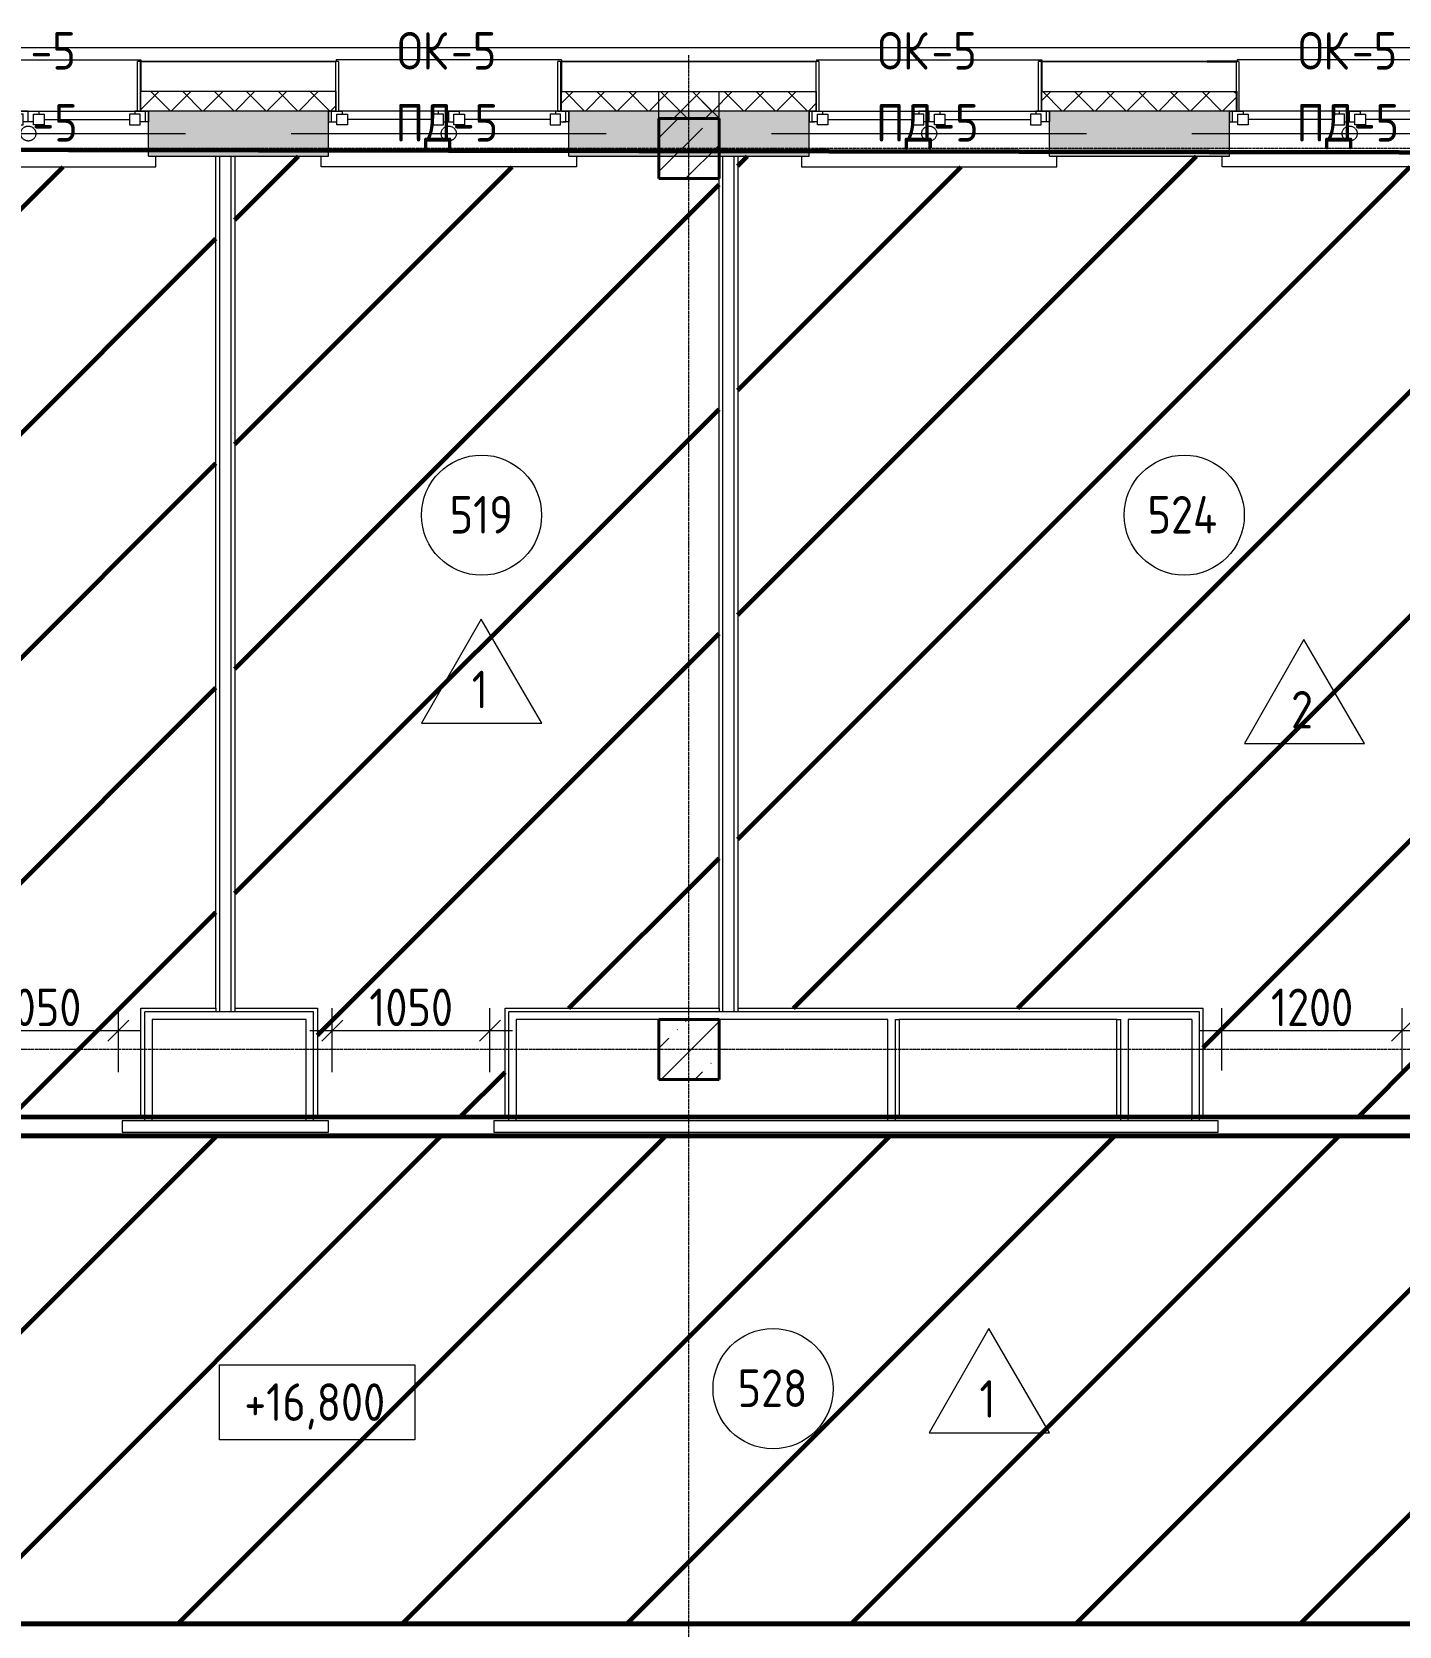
# Model space of a CAD drawing. Header units: millimetres. Extents: x -56773 to 323062, y -262288 to 76460.
# Drawn here: x 17433 to 26539, y -250749 to -240132 of the extents above; entities that cross this region are included whole.
import ezdxf

# ---------------------------------------------------------------- set-up
doc = ezdxf.new("R2010")
doc.units = ezdxf.units.MM
doc.linetypes.add('ADSK_Линия сетки', pattern=[25, 20, -2.5, 0, -2.5])
doc.linetypes.add('ADSK_Невидимые', pattern=[5, 3, -2])
for name, color, linetype, lineweight in [('1.1)Стяжка керамзит  2 этаж', 5, 'Continuous', 60), ('3.1 Штукатурка внешн стен', 5, 'Continuous', 60), ('_ Окна', 7, 'Continuous', 18), ('Аннотация', 7, 'Continuous', 20), ('Марки окон', 7, 'Continuous', 20), ('Марки помещений', 7, 'Continuous', 20), ('Несущие колонны', 7, 'Continuous', 18), ('Обобщенные модели', 7, 'ADSK_Невидимые', 18), ('Окна', 7, 'Continuous', 9), ('Оси', 7, 'Continuous', 9), ('Отметки', 7, 'Continuous', 9), ('Панели витража', 7, 'Continuous', 9), ('Размеры', 7, 'Continuous', 9), ('Стены внутренние', 7, 'Continuous', 18), ('Стены наружные', 7, 'Continuous', 18), ('Стены несущие', 7, 'Continuous', 30), ('Стены отделка', 7, 'Continuous', 30), ('Стены штриховка', 7, 'Continuous', 9)]:
    doc.layers.add(name, color=color, linetype=linetype, lineweight=lineweight)
doc.styles.add('GOST Common_2', font='', dxfattribs={"width": 0.9, "height": 250})
doc.styles.get('GOST Common_2').set_extended_font_data('GOST Common')
doc.dimstyles.new('ADSK_Основной_2_5_мм', dxfattribs={"dimscale": 304.8, "dimtxt": 251.428749, "dimasz": 0.463911, "dimexe": 0.492126, "dimexo": 0.984252, "dimgap": 0.098425, "dimtad": 1, "dimrnd": 0.01, "dimdsep": 46, "dimtxsty": 'GOST Common_2', "dimblk1": 'OBLIQUE', "dimblk2": 'OBLIQUE', "dimsah": 1, "dimcen": 0.09, "dimdle": 0.492126, "dimazin": 2, "dimtfac": 1, "dimtdec": 4, "dimtix": 1, "dimtmove": 0, "dimatfit": 3, "dimfxl": 1, "dimtvp": 1, "dimtolj": 1, "dimtzin": 0, "dimlwd": 20, "dimlwe": 20, "dimarcsym": 2})
pattern_1 = [(45, (9.36, -250313.7), (-224.5064, 224.5064), []), (45, (233.87, -250313.7), (-224.5064, 224.5064), [396.875, -79.375, 3.353, -76.022])]
pattern_2 = [(45, (9.36, -250313.7), (-106.066, 106.066), []), (135, (9.36, -250313.7), (-106.066, -106.066), [])]

# ---------------------------------------------------------------- blocks, each defined once
blk = doc.blocks.new('ADSK_КолоннаЖБ_Прямоугольная - 400x400 мм-1807143-Маркировочный 5-й')
at = {"layer": 'Несущие колонны', "lineweight": 40}
for p, q in [((-200, 200), (200, 200)), ((-200, -200), (-200, 200)), ((200, 200), (200, -200)), ((200, -200), (-200, -200))]:
    blk.add_line(p, q, dxfattribs=at)
blk = doc.blocks.new('ОКНО L03 _2СТ_RS - ОК-5_1600х2000h-3556607-Маркировочный 5-й')
at = {"layer": '_ Окна'}
for p, q in [((-838.1, -149), (-838.1, -79)), ((-838.1, -79), (-803.1, -79)), ((-818.1, -79), (-818.1, -149)), ((-783.1, -79), (-818.1, -79)), ((-713.1, -59), (-783.1, -59)), ((-783.1, -59), (-783.1, -129)), ((-713.1, -129), (-713.1, -59)), ((-713.1, -94), (-143.1, -94)), ((-143.1, -129), (-143.1, -59)), ((-143.1, -59), (-73.1, -59)), ((-73.1, -59), (-73.1, -129)), ((-38.1, -79), (-73.1, -79)), ((-38.1, -79), (-38.1, -149)), ((-38.1, -79), (-38.1, -149)), ((-3.1, -79), (-38.1, -79)), ((66.9, -59), (-3.1, -59)), ((-3.1, -59), (-3.1, -129)), ((66.9, -129), (66.9, -59)), ((66.9, -94), (636.9, -94)), ((636.9, -129), (636.9, -59)), ((636.9, -59), (706.9, -59)), ((706.9, -59), (706.9, -129)), ((741.9, -79), (706.9, -79)), ((761.9, -79), (726.9, -79)), ((741.9, -79), (741.9, -149)), ((761.9, -149), (761.9, -79)), ((-838.1, -149), (-833.1, -149)), ((-818.1, -149), (-748.1, -149)), ((-783.1, -129), (-713.1, -129)), ((-748.1, -149), (-748.1, -129)), ((-73.1, -129), (-143.1, -129)), ((-108.1, -149), (-108.1, -129)), ((-38.1, -149), (-108.1, -149)), ((-38.1, -149), (31.9, -149)), ((-3.1, -129), (66.9, -129)), ((31.9, -149), (31.9, -129)), ((706.9, -129), (636.9, -129)), ((671.9, -149), (671.9, -129)), ((741.9, -149), (671.9, -149)), ((761.9, -149), (756.9, -149))]:
    blk.add_line(p, q, dxfattribs=at)
blk = doc.blocks.new('Подоконник_ - ПД-5-3556614-Маркировочный 5-й')
at = {"layer": 'Окна'}
for p, q in [((-850, 300), (850, 300)), ((-850, 229), (-850, 300)), ((850, 300), (850, 229))]:
    blk.add_line(p, q, dxfattribs=at)
blk = doc.blocks.new('ОКНО L03 _2СТ_RS - ОК-5_1600х2000h-3556615-Маркировочный 5-й')
at = {"layer": '_ Окна'}
for p, q in [((-838.1, 149), (-838.1, 79)), ((-838.1, 149), (-833.1, 149)), ((-818.1, 149), (-748.1, 149)), ((-818.1, 79), (-818.1, 149)), ((-783.1, 59), (-783.1, 129)), ((-783.1, 129), (-713.1, 129)), ((-748.1, 149), (-748.1, 129)), ((-713.1, 129), (-713.1, 59)), ((-143.1, 129), (-143.1, 59)), ((-73.1, 129), (-143.1, 129)), ((-108.1, 149), (-108.1, 129)), ((-38.1, 149), (-108.1, 149)), ((-73.1, 59), (-73.1, 129)), ((-38.1, 79), (-38.1, 149)), ((-38.1, 149), (31.9, 149)), ((-38.1, 79), (-38.1, 149)), ((-3.1, 59), (-3.1, 129)), ((-3.1, 129), (66.9, 129)), ((31.9, 149), (31.9, 129)), ((66.9, 129), (66.9, 59)), ((636.9, 129), (636.9, 59)), ((706.9, 129), (636.9, 129)), ((671.9, 149), (671.9, 129)), ((741.9, 149), (671.9, 149)), ((706.9, 59), (706.9, 129)), ((741.9, 79), (741.9, 149)), ((761.9, 149), (756.9, 149)), ((761.9, 149), (761.9, 79)), ((-838.1, 79), (-803.1, 79)), ((-783.1, 79), (-818.1, 79)), ((-713.1, 59), (-783.1, 59)), ((-713.1, 94), (-143.1, 94)), ((-143.1, 59), (-73.1, 59)), ((-38.1, 79), (-73.1, 79)), ((-3.1, 79), (-38.1, 79)), ((66.9, 59), (-3.1, 59)), ((66.9, 94), (636.9, 94)), ((636.9, 59), (706.9, 59)), ((741.9, 79), (706.9, 79)), ((761.9, 79), (726.9, 79))]:
    blk.add_line(p, q, dxfattribs=at)
blk = doc.blocks.new('Подоконник_ - ПД-5-3556619-Маркировочный 5-й')
at = {"layer": 'Окна'}
for p, q in [((-850, -229), (-850, -300)), ((-850, -300), (850, -300)), ((850, -300), (850, -229))]:
    blk.add_line(p, q, dxfattribs=at)
blk = doc.blocks.new('Отлив_ - ОЦC-3495648-Маркировочный 5-й')
at = {"layer": 'Окна'}
for p, q in [((-750, 0), (-745, 0)), ((-725, 0), (735, 0)), ((-750, -328.5), (-750, -131)), ((-750, -341), (-750, -333.5)), ((-750, -341), (750, -341)), ((-750, -341), (750, -341)), ((750, -341), (750, -333.5))]:
    blk.add_line(p, q, dxfattribs=at)
blk = doc.blocks.new('Отлив_ - ОЦC-3495650-Маркировочный 5-й')
at = {"layer": 'Окна'}
for p, q in [((-750, 341), (-750, 333.5)), ((-750, 341), (750, 341)), ((-750, 341), (750, 341)), ((750, 341), (750, 333.5)), ((750, 328.5), (750, 131)), ((-735, 0), (725, 0)), ((745, 0), (750, 0))]:
    blk.add_line(p, q, dxfattribs=at)
blk = doc.blocks.new('Обобщенные модели 10 - Обобщенные модели 10-1218172-Маркировочный 5-й')
at = {"layer": 'Обобщенные модели'}
for p, q in [((18145, 9984), (18125, 9984)), ((18125, 9984), (18125, 9654)), ((18145, 9984), (18145, 9654)), ((19465, 9984), (19445, 9984)), ((19445, 9984), (19445, 9654)), ((19465, 9984), (19465, 9654)), ((20945, 9984), (20925, 9984)), ((20925, 9984), (20925, 9654)), ((20945, 9984), (20945, 9654)), ((22665, 9984), (22645, 9984)), ((22645, 9984), (22645, 9654)), ((22665, 9984), (22665, 9654)), ((24145, 9984), (24125, 9984)), ((24125, 9984), (24125, 9654)), ((24145, 9984), (24145, 9654)), ((25465, 9984), (25445, 9984)), ((25445, 9984), (25445, 9654)), ((25465, 9654), (25465, 9984)), ((18125, 9654), (18145, 9654)), ((19445, 9654), (19465, 9654)), ((20925, 9654), (20945, 9654)), ((22645, 9654), (22665, 9654)), ((24125, 9654), (24145, 9654)), ((25445, 9654), (25465, 9654))]:
    blk.add_line(p, q, dxfattribs=at)
blk = doc.blocks.new('Системная панель - 1_Алюминиевая панель гладкая RAL 1013-3044055-Маркировочный 5-й')
at = {"layer": 'Панели витража', "lineweight": 18}
for p, q in [((-100, 2.5), (100, 2.5)), ((-100, -2.5), (-100, 2.5)), ((100, -2.5), (100, 2.5)), ((100, -2.5), (-100, -2.5))]:
    blk.add_line(p, q, dxfattribs=at)
blk = doc.blocks.new('Системная панель - 1_Алюминиевая панель RAL 1013-3044056-Маркировочный 5-й')
at = {"layer": 'Панели витража', "lineweight": 18}
for p, q in [((-450, 2.5), (450, 2.5)), ((-450, -2.5), (-450, 2.5)), ((450, -2.5), (450, 2.5)), ((450, -2.5), (-450, -2.5))]:
    blk.add_line(p, q, dxfattribs=at)
blk = doc.blocks.new('Системная панель - 1_Алюминиевая панель RAL 1013-3044057-Маркировочный 5-й')
at = {"layer": 'Панели витража', "lineweight": 18}
for p, q in [((-650, 2.5), (650, 2.5)), ((-650, -2.5), (-650, 2.5)), ((650, -2.5), (650, 2.5)), ((650, -2.5), (-650, -2.5))]:
    blk.add_line(p, q, dxfattribs=at)
blk = doc.blocks.new('Системная панель - 1_Алюминиевая панель гладкая RAL 1013-V11-Маркировочный 5-й')
at = {"layer": 'Панели витража', "lineweight": 18}
for p, q in [((100, 2.5), (-100, 2.5)), ((-100, 2.5), (-100, -2.5)), ((100, -2.5), (100, 2.5)), ((-100, -2.5), (100, -2.5))]:
    blk.add_line(p, q, dxfattribs=at)
blk = doc.blocks.new('Обобщенные модели 13 - Обобщенные модели 1-3016844-Маркировочный 5-й')
at = {"layer": 'Обобщенные модели'}
blk.add_line((13073, 10077), (41527, 10077), dxfattribs=at)
blk = doc.blocks.new('BS_Перемычка металлическая - BS_Перемычка металлическая-3881251-Маркировочный 5-й')
at = {"layer": 'Обобщенные модели', "linetype": 'ADSK_Невидимые', "lineweight": 18}
blk.add_line((-1050, 0), (1050, 0), dxfattribs=at)
blk.add_circle((0, 0), 50, dxfattribs=at)
blk = doc.blocks.new('ADSK_Марка_Помещение_ОдноЗначение - Номер-159740-Маркировочный 5-й')
at = {"layer": 'Марки помещений'}
blk.add_circle((0, 0), 4, dxfattribs=at)
blk = doc.blocks.new('_Oblique')
at = {"color": 0, "linetype": 'ByBlock', "lineweight": -2}
blk.add_line((-0.5, -0.5), (0.5, 0.5), dxfattribs=at)
blk = doc.blocks.new('*D6864')
at = {"layer": 'Defpoints', "color": 0, "transparency": 16777216}
for p in [(18009, -246783), (16959, -247359), (18009, -247359)]:
    blk.add_point(p, dxfattribs=at)
at = {"layer": 'Размеры', "color": 0, "lineweight": 20, "transparency": 16777216}
for p, q in [((16959, -247059), (16959, -246633)), ((18009, -247059), (18009, -246633)), ((16809, -246783), (18159, -246783))]:
    blk.add_line(p, q, dxfattribs=at)
at = {"layer": 'Размеры', "color": 0, "lineweight": 20, "transparency": 16777216, "xscale": 141.4, "yscale": 141.4, "zscale": 141.4, "rotation": 180}
blk.add_blockref('_Oblique', (16959, -246783), dxfattribs=at)
at = {"layer": 'Размеры', "color": 0, "lineweight": 20, "transparency": 16777216, "xscale": 141.4, "yscale": 141.4, "zscale": 141.4}
blk.add_blockref('_Oblique', (18009, -246783), dxfattribs=at)
at = {"layer": 'Размеры', "color": 0, "lineweight": 9, "transparency": 16777216, "insert": (17484, -246628), "char_height": 250, "width": 700.59, "attachment_point": 5, "style": 'GOST Common_2'}
blk.add_mtext('\\A1;1050', dxfattribs=at)
blk = doc.blocks.new('*D6865')
at = {"layer": 'Defpoints', "color": 0, "transparency": 16777216}
for p in [(20484, -246783), (19434, -247359), (20484, -247359)]:
    blk.add_point(p, dxfattribs=at)
at = {"layer": 'Размеры', "color": 0, "lineweight": 20, "transparency": 16777216}
for p, q in [((19434, -247059), (19434, -246633)), ((20484, -247059), (20484, -246633)), ((19284, -246783), (20634, -246783))]:
    blk.add_line(p, q, dxfattribs=at)
at = {"layer": 'Размеры', "color": 0, "lineweight": 20, "transparency": 16777216, "xscale": 141.4, "yscale": 141.4, "zscale": 141.4, "rotation": 180}
blk.add_blockref('_Oblique', (19434, -246783), dxfattribs=at)
at = {"layer": 'Размеры', "color": 0, "lineweight": 20, "transparency": 16777216, "xscale": 141.4, "yscale": 141.4, "zscale": 141.4}
blk.add_blockref('_Oblique', (20484, -246783), dxfattribs=at)
at = {"layer": 'Размеры', "color": 0, "lineweight": 9, "transparency": 16777216, "insert": (19959, -246628), "char_height": 250, "width": 700.59, "attachment_point": 5, "style": 'GOST Common_2'}
blk.add_mtext('\\A1;1050', dxfattribs=at)
blk = doc.blocks.new('*D6866')
at = {"layer": 'Defpoints', "color": 0, "transparency": 16777216}
for p in [(26559, -246783), (25359, -247349), (26559, -247349)]:
    blk.add_point(p, dxfattribs=at)
at = {"layer": 'Размеры', "color": 0, "lineweight": 20, "transparency": 16777216}
for p, q in [((25359, -247049), (25359, -246633)), ((26559, -247049), (26559, -246633)), ((25209, -246783), (26709, -246783))]:
    blk.add_line(p, q, dxfattribs=at)
at = {"layer": 'Размеры', "color": 0, "lineweight": 20, "transparency": 16777216, "xscale": 141.4, "yscale": 141.4, "zscale": 141.4, "rotation": 180}
blk.add_blockref('_Oblique', (25359, -246783), dxfattribs=at)
at = {"layer": 'Размеры', "color": 0, "lineweight": 20, "transparency": 16777216, "xscale": 141.4, "yscale": 141.4, "zscale": 141.4}
blk.add_blockref('_Oblique', (26559, -246783), dxfattribs=at)
at = {"layer": 'Размеры', "color": 0, "lineweight": 9, "transparency": 16777216, "insert": (25959, -246628), "char_height": 250, "width": 700.59, "attachment_point": 5, "style": 'GOST Common_2'}
blk.add_mtext('\\A1;1200', dxfattribs=at)
blk = doc.blocks.new('ADSK_Марка_Помещение_ТипПола_ГОСТ21-501-2011 - Отделка пола-1456712-Маркировочный 5-й')
at = {"layer": 'Марки помещений'}
for p, q in [((0, 6.93), (-3.96, 0)), ((4.04, 0), (0, 6.93)), ((-3.96, 0), (4.04, 0))]:
    blk.add_line(p, q, dxfattribs=at)
blk = doc.blocks.new('Высотные отметки - Рамка-12095-Маркировочный 5-й')
at = {"layer": 'Аннотация', "lineweight": 20}
for p, q in [((-6.5, 0), (-6.5, 5)), ((-6.5, 5), (6.5, 5)), ((6.5, 5), (6.5, 0)), ((6.5, 0), (-6.5, 0))]:
    blk.add_line(p, q, dxfattribs=at)

msp = doc.modelspace()

# ---------------------------------------------------------------- hatches: boundary and pattern name
at = {"layer": '1.1)Стяжка керамзит  2 этаж', "transparency": 33554687}
h = msp.add_hatch(dxfattribs=at)
h.set_pattern_fill('ANSI31', color=5, scale=333)
h.paths.add_polyline_path([(18659.3615, -240958.7359), (18259.3615, -240958.7359), (18259.3615, -241029.7359), (16559.3615, -241029.7359), (16559.3615, -240958.7359), (16009.3615, -240958.7359), (16009.3615, -241108.7359), (15709.3615, -241108.7359), (15709.3615, -246633.7359), (16809.3615, -246633.7359), (16809.3615, -247358.7359), (18159.3615, -247358.7359), (18159.3615, -246633.7359), (18659.3615, -246633.7359)])
h = msp.add_hatch(dxfattribs=at)
h.set_pattern_fill('ANSI31', color=5, scale=333)
h.paths.add_polyline_path([(22009.3615, -241108.7359), (21609.3615, -241108.7359), (21609.3615, -240958.7359), (21059.3615, -240958.7359), (21059.3615, -241029.7359), (19359.3615, -241029.7359), (19359.3615, -240958.7359), (18784.3615, -240958.7359), (18784.3615, -246633.7359), (19334.3615, -246633.7359), (19334.3615, -247358.7359), (20584.3615, -247358.7359), (20584.3615, -246633.7359), (22009.3615, -246633.7359)])
h = msp.add_hatch(dxfattribs=at)
h.set_pattern_fill('ANSI31', color=5, scale=333)
h.paths.add_polyline_path([(28009.3615, -241108.7359), (27609.3615, -241108.7359), (27609.3615, -240958.7359), (27059.3615, -240958.7359), (27059.3615, -241029.7359), (25359.3615, -241029.7359), (25359.3615, -240958.7359), (24259.3615, -240958.7359), (24259.3615, -241029.7359), (22559.3615, -241029.7359), (22559.3615, -240958.7359), (22134.3615, -240958.7359), (22134.3615, -246633.7359), (25234.3615, -246633.7359), (25234.3615, -247358.7359), (26684.3615, -247358.7359), (26684.3615, -246633.7359), (28009.3615, -246633.7359)])
h = msp.add_hatch(dxfattribs=at)
h.set_pattern_fill('ANSI31', color=5, scale=333)
h.paths.add_polyline_path([(8929.3615, -250733.7359), (61559.3615, -250733.7359), (61559.3615, -247483.7359), (8929.3615, -247483.7359)])
at = {"layer": 'Несущие колонны', "lineweight": 9}
h = msp.add_hatch(dxfattribs=at)
h.set_pattern_fill('FP_1', color=256, style=0, pattern_type=2)
h.set_pattern_definition(pattern_1)
h.paths.add_polyline_path([(22009.3615, -241108.7359), (22009.3615, -240708.7359), (21609.3615, -240708.7359), (21609.3615, -241108.7359)])
h = msp.add_hatch(dxfattribs=at)
h.set_pattern_fill('FP_1', color=256, style=0, pattern_type=2)
h.set_pattern_definition(pattern_1)
h.paths.add_polyline_path([(21609.3615, -247108.7359), (22009.3615, -247108.7359), (22009.3615, -246708.7359), (21609.3615, -246708.7359)])
at = {"layer": 'Стены внутренние', "lineweight": 9}
h = msp.add_hatch(dxfattribs=at)
h.set_pattern_fill('FP_2', color=256, style=0, pattern_type=2)
h.set_pattern_definition([(45, (9.36, -250313.7), (84.18955, 308.69595), [396.875, -79.375, 3.353, -76.022])])
h.paths.add_polyline_path([(41759.3615, -240958.7359), (42009.3615, -240958.7359), (42009.3615, -240658.7359), (39009.3615, -240659.7359), (39009.3615, -240958.7359), (41734.3615, -240958.7359)])
h.paths.add_polyline_path([(31409.3615, -240958.7359), (31409.3615, -240659.7359), (30209.3615, -240659.7359), (30209.3615, -240958.7359), (31138.4945, -240958.7359)])
h.paths.add_polyline_path([(34509.3615, -240958.7359), (34609.3615, -240958.7359), (34609.3615, -240659.7359), (33009.3615, -240659.7359), (33009.3615, -240958.7359), (34434.3615, -240958.7359)])
h.paths.add_polyline_path([(36209.3615, -240958.7359), (37409.3615, -240958.7359), (37409.3615, -240659.7359), (36209.3615, -240659.7359)])
h.paths.add_polyline_path([(22134.3615, -240958.7359), (22609.3615, -240958.7359), (22609.3615, -240659.7359), (21009.3615, -240659.7359), (21009.3615, -240958.7359), (22109.3615, -240958.7359)])
h.paths.add_polyline_path([(24209.3615, -240958.7359), (25409.3615, -240958.7359), (25409.3615, -240659.7359), (24209.3615, -240659.7359)])
h.paths.add_polyline_path([(28609.3615, -240958.7359), (28609.3615, -240659.7359), (27009.3615, -240659.7359), (27009.3615, -240958.7359), (28250.6673, -240958.7359)])
h.paths.add_polyline_path([(18209.3615, -240958.7359), (19409.3615, -240958.7359), (19409.3615, -240659.7359), (18209.3615, -240659.7359), (18209.3615, -240854.1935)])
h.paths.add_polyline_path([(15609.3615, -240958.7359), (15609.3615, -240708.7359), (16009.3615, -240708.7359), (16009.3615, -240958.7359), (16609.3615, -240958.7359), (16609.3615, -240659.7359), (12609.3615, -240658.7359), (12609.3615, -240958.7359), (14609.3615, -240958.7359), (14609.3615, -240708.7359), (15009.3615, -240708.7359), (15009.3615, -240958.7359), (15584.3615, -240958.7359)])
at = {"layer": 'Стены наружные', "lineweight": 9}
h = msp.add_hatch(dxfattribs=at)
h.set_pattern_fill('FP_4', color=256, style=0, pattern_type=2)
h.set_pattern_definition(pattern_2)
h.paths.add_polyline_path([(41829.3615, -240658.7359), (41829.3615, -240528.7359), (38959.3615, -240528.7359), (38959.3615, -240658.7359), (41245.8893, -240658.7359)])
h.paths.add_polyline_path([(31459.3615, -240658.7359), (31459.3615, -240528.7359), (30159.3615, -240528.7359), (30159.3615, -240658.7359), (31138.4945, -240658.7359)])
h.paths.add_polyline_path([(32959.3615, -240658.7359), (34659.3615, -240658.7359), (34659.3615, -240528.7359), (32959.3615, -240528.7359)])
h.paths.add_polyline_path([(36914.1487, -240658.7359), (37459.3615, -240658.7359), (37459.3615, -240528.7359), (36159.3615, -240528.7359), (36159.3615, -240658.7359)])
h.paths.add_polyline_path([(25459.3615, -240658.7359), (25459.3615, -240528.7359), (24159.3615, -240528.7359), (24159.3615, -240658.7359), (25362.8402, -240658.7359)])
h.paths.add_polyline_path([(28250.6673, -240658.7359), (28659.3615, -240658.7359), (28659.3615, -240528.7359), (26959.3615, -240528.7359), (26959.3615, -240658.7359)])
h.paths.add_polyline_path([(20959.3615, -240658.7359), (22659.3615, -240658.7359), (22659.3615, -240528.7359), (20959.3615, -240528.7359)])
h.paths.add_polyline_path([(13811.5318, -240658.7359), (16659.3615, -240658.7359), (16659.3615, -240528.7359), (12789.3615, -240528.7359), (12789.3615, -240658.7359)])
h.paths.add_polyline_path([(19459.3615, -240658.7359), (19459.3615, -240528.7359), (18159.3615, -240528.7359), (18159.3615, -240658.7359), (18865.2292, -240658.7359)])
h = msp.add_hatch(dxfattribs=at)
h.set_pattern_fill('FP_4', color=256, style=0, pattern_type=2)
h.set_pattern_definition(pattern_2)
h.paths.add_polyline_path([(22009.3615, -240708.7359), (22009.3615, -240528.7359), (21609.3615, -240528.7359), (21609.3615, -240708.7359)])

# ---------------------------------------------------------------- linework, layer by layer
at = {"layer": '1.1)Стяжка керамзит  2 этаж'}
for points in [[(34409.3615, -247358.7359), (12609.3615, -247358.7359), (12609.3615, -247483.7359), (34409.3615, -247483.7359)], [(8929.3615, -250733.7359), (61559.3615, -250733.7359), (61559.3615, -247483.7359), (8929.3615, -247483.7359)], [(61559.3615, -250733.7359), (-3140.6385, -250733.7359), (-3140.6385, -250858.7359), (61559.3615, -250858.7359)]]:
    msp.add_lwpolyline(points, close=True, dxfattribs=at)
at = {"layer": '3.1 Штукатурка внешн стен'}
msp.add_lwpolyline([(12609.3615, -246633.7359), (12609.3615, -240908.7359), (41734.3615, -240958.7359)], dxfattribs=at)
at = {"layer": 'Несущие колонны', "lineweight": 9}
for p, q in [((22009.3615, -240708.7359), (21609.3615, -240708.7359)), ((21609.3615, -241108.7359), (21609.3615, -240708.7359)), ((22009.3615, -240708.7359), (22009.3615, -241108.7359)), ((22009.3615, -241108.7359), (21609.3615, -241108.7359)), ((22009.3615, -246708.7359), (21609.3615, -246708.7359)), ((21609.3615, -247108.7359), (21609.3615, -246708.7359)), ((22009.3615, -246708.7359), (22009.3615, -247108.7359)), ((22009.3615, -247108.7359), (21609.3615, -247108.7359))]:
    msp.add_line(p, q, dxfattribs=at)
at = {"layer": 'Оси', "color": 253, "linetype": 'ADSK_Линия сетки', "lineweight": 5, "true_color": 0xaaaaaa}
for p, q in [((21809.3615, -261287.5872), (21809.3615, -240286.2598)), ((62528.5982, -240908.7359), (-25230.7352, -240908.7359)), ((62528.5982, -246908.7359), (-25230.7352, -246908.7359))]:
    msp.add_line(p, q, dxfattribs=at)
at = {"layer": 'Стены несущие', "lineweight": 9}
for p, q in [((18159.3615, -240658.7359), (18159.3615, -240659.7359)), ((18159.3615, -240659.7359), (18209.3615, -240659.7359)), ((18209.3615, -240958.7359), (18209.3615, -240659.7359)), ((19409.3615, -240659.7359), (19459.3615, -240659.7359)), ((19409.3615, -240958.7359), (19409.3615, -240659.7359)), ((19459.3615, -240658.7359), (19459.3615, -240659.7359)), ((20959.3615, -240658.7359), (20959.3615, -240659.7359)), ((20959.3615, -240659.7359), (21009.3615, -240659.7359)), ((21009.3615, -240958.7359), (21009.3615, -240659.7359)), ((22609.3615, -240659.7359), (22659.3615, -240659.7359)), ((22609.3615, -240958.7359), (22609.3615, -240659.7359)), ((22659.3615, -240658.7359), (22659.3615, -240659.7359)), ((24159.3615, -240658.7359), (24159.3615, -240659.7359)), ((24159.3615, -240659.7359), (24209.3615, -240659.7359)), ((24209.3615, -240958.7359), (24209.3615, -240659.7359)), ((25409.3615, -240659.7359), (25459.3615, -240659.7359)), ((25409.3615, -240958.7359), (25409.3615, -240659.7359)), ((25459.3615, -240658.7359), (25459.3615, -240659.7359)), ((18209.3615, -240958.7359), (18659.3615, -240958.7359)), ((18659.3615, -246633.7359), (18659.3615, -240958.7359)), ((18784.3615, -240958.7359), (19409.3615, -240958.7359)), ((18784.3615, -240958.7359), (18784.3615, -246633.7359)), ((21009.3615, -240958.7359), (22009.3615, -240958.7359)), ((22009.3615, -246633.7359), (22009.3615, -240958.7359)), ((22134.3615, -240958.7359), (22609.3615, -240958.7359)), ((22134.3615, -240958.7359), (22134.3615, -246633.7359)), ((24209.3615, -240958.7359), (25409.3615, -240958.7359)), ((18234.3615, -246708.7359), (18234.3615, -247358.7359)), ((19259.3615, -246708.7359), (18234.3615, -246708.7359)), ((19259.3615, -247358.7359), (19259.3615, -246708.7359)), ((20659.3615, -246708.7359), (20659.3615, -247358.7359)), ((23134.3615, -246708.7359), (20659.3615, -246708.7359)), ((23134.3615, -247358.7359), (23134.3615, -246708.7359)), ((24659.3615, -246708.7359), (23209.3615, -246708.7359)), ((24734.3615, -246708.7359), (24734.3615, -247358.7359)), ((25159.3615, -246708.7359), (24734.3615, -246708.7359)), ((25159.3615, -246708.7359), (25159.3615, -247358.7359)), ((18159.3615, -247358.7359), (18009.3615, -247358.7359)), ((19259.3615, -247358.7359), (18234.3615, -247358.7359)), ((19434.3615, -247358.7359), (19334.3615, -247358.7359)), ((20584.3615, -247358.7359), (20484.3615, -247358.7359)), ((23134.3615, -247358.7359), (20659.3615, -247358.7359)), ((24659.3615, -247358.7359), (23209.3615, -247358.7359)), ((25159.3615, -247358.7359), (24734.3615, -247358.7359)), ((25359.3615, -247358.7359), (25234.3615, -247358.7359)), ((18009.3615, -247483.7359), (19434.3615, -247483.7359)), ((20484.3615, -247483.7359), (25359.3615, -247483.7359)), ((8929.3615, -250733.7359), (19884.3615, -250733.7359)), ((22684.3615, -250733.7359), (20934.3615, -250733.7359)), ((25984.3615, -250733.7359), (23734.3615, -250733.7359))]:
    msp.add_line(p, q, dxfattribs=at)
at = {"layer": 'Стены отделка', "lineweight": 9}
for p, q in [((19459.3615, -240528.7359), (18159.3615, -240528.7359)), ((18159.3615, -240658.7359), (18159.3615, -240528.7359)), ((19459.3615, -240658.7359), (19459.3615, -240528.7359)), ((20959.3615, -240528.7359), (22659.3615, -240528.7359)), ((20959.3615, -240658.7359), (20959.3615, -240528.7359)), ((21609.3615, -240708.7359), (21609.3615, -240528.7359)), ((22009.3615, -240708.7359), (22009.3615, -240528.7359)), ((22659.3615, -240658.7359), (22659.3615, -240528.7359)), ((24159.3615, -240528.7359), (25459.3615, -240528.7359)), ((24159.3615, -240658.7359), (24159.3615, -240528.7359)), ((25459.3615, -240658.7359), (25459.3615, -240528.7359)), ((22009.3615, -240708.7359), (21609.3615, -240708.7359)), ((18159.3615, -247358.7359), (18159.3615, -246633.7359)), ((18159.3615, -246633.7359), (18659.3615, -246633.7359)), ((18784.3615, -246633.7359), (19334.3615, -246633.7359)), ((19334.3615, -246633.7359), (19334.3615, -247358.7359)), ((20584.3615, -247358.7359), (20584.3615, -246633.7359)), ((20584.3615, -246633.7359), (22009.3615, -246633.7359)), ((22134.3615, -246633.7359), (25234.3615, -246633.7359)), ((23209.3615, -246708.7359), (23209.3615, -247358.7359)), ((24659.3615, -247358.7359), (24659.3615, -246708.7359)), ((25234.3615, -247358.7359), (25234.3615, -246633.7359))]:
    msp.add_line(p, q, dxfattribs=at)
at = {"layer": 'Стены штриховка', "lineweight": 9}
for p, q in [((19459.3615, -240658.7359), (18159.3615, -240658.7359)), ((22659.3615, -240658.7359), (20959.3615, -240658.7359)), ((25459.3615, -240658.7359), (24159.3615, -240658.7359)), ((18659.3615, -240958.7359), (18784.3615, -240958.7359)), ((18684.3615, -246658.7359), (18684.3615, -240958.7359)), ((18759.3615, -246658.7359), (18759.3615, -240958.7359)), ((22009.3615, -240958.7359), (22134.3615, -240958.7359)), ((22034.3615, -246658.7359), (22034.3615, -240958.7359)), ((22109.3615, -246658.7359), (22109.3615, -240958.7359)), ((18184.3615, -247383.7359), (18184.3615, -246658.7359)), ((19309.3615, -246658.7359), (18184.3615, -246658.7359)), ((18659.3615, -246633.7359), (18659.3615, -246658.7359)), ((18784.3615, -246633.7359), (18784.3615, -246658.7359)), ((19309.3615, -247383.7359), (19309.3615, -246658.7359)), ((20609.3615, -247383.7359), (20609.3615, -246658.7359)), ((25209.3615, -246658.7359), (20609.3615, -246658.7359)), ((22009.3615, -246633.7359), (22009.3615, -246658.7359)), ((22134.3615, -246633.7359), (22134.3615, -246658.7359)), ((23184.3615, -247383.7359), (23184.3615, -246708.7359)), ((23184.3615, -246708.7359), (23209.3615, -246708.7359)), ((24659.3615, -246708.7359), (24684.3615, -246708.7359)), ((24684.3615, -247383.7359), (24684.3615, -246708.7359)), ((25209.3615, -247383.7359), (25209.3615, -246658.7359)), ((18159.3615, -247358.7359), (18184.3615, -247358.7359)), ((18234.3615, -247383.7359), (18234.3615, -247358.7359)), ((19259.3615, -247383.7359), (19259.3615, -247358.7359)), ((19309.3615, -247358.7359), (19334.3615, -247358.7359)), ((20584.3615, -247358.7359), (20609.3615, -247358.7359)), ((20659.3615, -247383.7359), (20659.3615, -247358.7359)), ((23134.3615, -247383.7359), (23134.3615, -247358.7359)), ((23184.3615, -247358.7359), (23209.3615, -247358.7359)), ((24659.3615, -247358.7359), (24684.3615, -247358.7359)), ((24734.3615, -247383.7359), (24734.3615, -247358.7359)), ((25159.3615, -247383.7359), (25159.3615, -247358.7359)), ((25209.3615, -247358.7359), (25234.3615, -247358.7359)), ((19409.3615, -247383.7359), (18034.3615, -247383.7359)), ((18034.3615, -247383.7359), (18034.3615, -247458.7359)), ((18034.3615, -247458.7359), (19409.3615, -247458.7359)), ((19409.3615, -247458.7359), (19409.3615, -247383.7359)), ((25334.3615, -247383.7359), (20509.3615, -247383.7359)), ((20509.3615, -247383.7359), (20509.3615, -247458.7359)), ((20509.3615, -247458.7359), (25334.3615, -247458.7359)), ((25334.3615, -247458.7359), (25334.3615, -247383.7359))]:
    msp.add_line(p, q, dxfattribs=at)

# ---------------------------------------------------------------- block references
at = {"layer": 'Марки помещений', "xscale": 99.99999999999993, "yscale": 99.99999999999993, "zscale": 99.99999999999993}
for name, p in [('ADSK_Марка_Помещение_ОдноЗначение - Номер-159740-Маркировочный 5-й', (20428.0307, -243350.2212)), ('ADSK_Марка_Помещение_ОдноЗначение - Номер-159740-Маркировочный 5-й', (25107.8556, -243350.2212)), ('ADSK_Марка_Помещение_ТипПола_ГОСТ21-501-2011 - Отделка пола-1456712-Маркировочный 5-й', (20424.5253, -244736.2858)), ('ADSK_Марка_Помещение_ТипПола_ГОСТ21-501-2011 - Отделка пола-1456712-Маркировочный 5-й', (25904.3502, -244870.8567)), ('ADSK_Марка_Помещение_ОдноЗначение - Номер-159740-Маркировочный 5-й', (22369.3376, -249167.3572)), ('ADSK_Марка_Помещение_ТипПола_ГОСТ21-501-2011 - Отделка пола-1456712-Маркировочный 5-й', (23805.964, -249460.7317))]:
    msp.add_blockref(name, p, dxfattribs=at)
at = {"layer": 'Несущие колонны', "lineweight": 40, "rotation": 89.9999999999999}
for p in [(21809.3615, -240908.7359), (21809.3615, -246908.7359)]:
    msp.add_blockref('ADSK_КолоннаЖБ_Прямоугольная - 400x400 мм-1807143-Маркировочный 5-й', p, dxfattribs=at)
at = {"layer": 'Обобщенные модели'}
for name in ['Обобщенные модели 13 - Обобщенные модели 1-3016844-Маркировочный 5-й', 'Обобщенные модели 10 - Обобщенные модели 10-1218172-Маркировочный 5-й']:
    msp.add_blockref(name, (9.3615, -250313.7049), dxfattribs=at)
at = {"layer": 'Обобщенные модели', "linetype": 'ADSK_Невидимые', "lineweight": 18}
for p in [(17409.3615, -240808.7359), (20209.3615, -240808.7359), (23409.3615, -240808.7359), (26209.3615, -240808.7359)]:
    msp.add_blockref('BS_Перемычка металлическая - BS_Перемычка металлическая-3881251-Маркировочный 5-й', p, dxfattribs=at)
at = {"layer": 'Окна'}
for name, p in [('Отлив_ - ОЦC-3495650-Маркировочный 5-й', (17409.3615, -240659.7359)), ('Отлив_ - ОЦC-3495650-Маркировочный 5-й', (23409.3615, -240659.7359)), ('ОКНО L03 _2СТ_RS - ОК-5_1600х2000h-3556615-Маркировочный 5-й', (17447.4615, -240808.7359)), ('ОКНО L03 _2СТ_RS - ОК-5_1600х2000h-3556615-Маркировочный 5-й', (23447.4615, -240808.7359))]:
    msp.add_blockref(name, p, dxfattribs=at)
at = {"layer": 'Окна', "rotation": 180}
for name, p in [('Отлив_ - ОЦC-3495648-Маркировочный 5-й', (20209.3615, -240659.7359)), ('Отлив_ - ОЦC-3495648-Маркировочный 5-й', (26209.3615, -240659.7359)), ('ОКНО L03 _2СТ_RS - ОК-5_1600х2000h-3556607-Маркировочный 5-й', (20171.2615, -240808.7359)), ('ОКНО L03 _2СТ_RS - ОК-5_1600х2000h-3556607-Маркировочный 5-й', (26171.2615, -240808.7359))]:
    msp.add_blockref(name, p, dxfattribs=at)
at = {"layer": 'Окна', "color": 7, "true_color": 0xffffff}
for p in [(17409.3615, -240729.7359), (23409.3615, -240729.7359)]:
    msp.add_blockref('Подоконник_ - ПД-5-3556619-Маркировочный 5-й', p, dxfattribs=at)
at = {"layer": 'Окна', "color": 7, "true_color": 0xffffff, "rotation": 180}
for p in [(20209.3615, -240729.7359), (26209.3615, -240729.7359)]:
    msp.add_blockref('Подоконник_ - ПД-5-3556614-Маркировочный 5-й', p, dxfattribs=at)
at = {"layer": 'Отметки', "lineweight": 20, "xscale": 99.99999999999993, "yscale": 99.99999999999993, "zscale": 99.99999999999993}
msp.add_blockref('Высотные отметки - Рамка-12095-Маркировочный 5-й', (19332.8296, -249508.7625), dxfattribs=at)
at = {"layer": 'Панели витража', "lineweight": 18}
for name, p in [('Системная панель - 1_Алюминиевая панель гладкая RAL 1013-3044055-Маркировочный 5-й', (18259.3615, -240328.7359)), ('Системная панель - 1_Алюминиевая панель RAL 1013-3044056-Маркировочный 5-й', (18809.3615, -240328.7359)), ('Системная панель - 1_Алюминиевая панель гладкая RAL 1013-3044055-Маркировочный 5-й', (19359.3615, -240328.7359)), ('Системная панель - 1_Алюминиевая панель гладкая RAL 1013-3044055-Маркировочный 5-й', (21059.3615, -240328.7359)), ('Системная панель - 1_Алюминиевая панель RAL 1013-3044057-Маркировочный 5-й', (21809.3615, -240328.7359)), ('Системная панель - 1_Алюминиевая панель гладкая RAL 1013-3044055-Маркировочный 5-й', (22559.3615, -240328.7359)), ('Системная панель - 1_Алюминиевая панель гладкая RAL 1013-3044055-Маркировочный 5-й', (24259.3615, -240328.7359)), ('Системная панель - 1_Алюминиевая панель RAL 1013-3044056-Маркировочный 5-й', (24809.3615, -240328.7359))]:
    msp.add_blockref(name, p, dxfattribs=at)
at = {"layer": 'Панели витража'}
msp.add_blockref('Системная панель - 1_Алюминиевая панель гладкая RAL 1013-V11-Маркировочный 5-й', (25359.3615, -240328.7359), dxfattribs=at)

# ---------------------------------------------------------------- texts
at = {"layer": 'Марки окон', "lineweight": 5, "char_height": 250, "attachment_point": 1, "style": 'GOST Common_2'}
for s, insert, width in [('-5', (17423.6416, -240132.7608), 389.620125), ('ОК', (19866.4541, -240132.7608), 432.91125), ('-5', (20223.6416, -240132.7608), 389.620125), ('ОК', (23066.4541, -240132.7608), 432.91125), ('-5', (23423.6416, -240132.7608), 389.620125), ('ОК', (25866.4541, -240132.7608), 432.91125), ('-5', (26223.6416, -240132.7608), 389.620125), ('-5', (17435.7541, -240612.7228), 389.620125), ('ПД', (19854.7541, -240612.7228), 461.772), ('-5', (20235.7541, -240612.7228), 389.620125), ('ПД', (23054.7541, -240612.7228), 461.772), ('-5', (23435.7541, -240612.7228), 389.620125), ('ПД', (25854.7541, -240612.7228), 461.772), ('-5', (26235.7541, -240612.7228), 389.620125)]:
    msp.add_mtext(s, dxfattribs=dict(at, insert=insert, width=width))
at = {"layer": 'Марки помещений', "lineweight": 9, "char_height": 250, "attachment_point": 1, "style": 'GOST Common_2'}
for s, insert, width in [('519', (20215.6234, -243222.4961), 526.708687), ('524', (24863.0483, -243222.4961), 606.07575), ('\\fGOST Common|b0|i0|c204|p34|;\\W.9;1', (20362.593, -244386.2766), 137.088562), ('\\fGOST Common|b0|i0|c204|p34|;\\W.9;2', (25819.0179, -244520.8475), 194.810062), ('528', (22133.0803, -249039.6321), 584.430187), ('\\fGOST Common|b0|i0|c204|p34|;\\W.9;1', (23744.0316, -249110.7225), 137.088562)]:
    msp.add_mtext(s, dxfattribs=dict(at, insert=insert, width=width))
at = {"layer": 'Отметки', "lineweight": 20, "insert": (18847.5834, -249132.0555), "char_height": 250, "width": 1164.590943, "attachment_point": 1, "line_spacing_factor": 1.022761, "style": 'GOST Common_2'}
msp.add_mtext('+16,800', dxfattribs=at)

# ---------------------------------------------------------------- dimensions: what is measured, and where the dimension line sits
at = {"layer": 'Размеры', "lineweight": 9}
for base, p1, p2, override, picture, middle in [((18009.3615, -246782.752), (16959.3615, -247358.7359), (18009.3615, -247358.7359), {"dimpost": '<>', "dimfxl": 1050}, '*D6864', (17484.3615, -246627.752)), ((20484.3615, -246782.752), (19434.3615, -247358.7359), (20484.3615, -247358.7359), {"dimpost": '<>', "dimfxl": 1050}, '*D6865', (19959.3615, -246627.752)), ((26559.3615, -246782.752), (25359.3615, -247348.7359), (26559.3615, -247348.7359), {"dimpost": '<>', "dimfxl": 1200}, '*D6866', (25959.3615, -246627.752))]:
    dim = msp.add_linear_dim(base=base, p1=p1, p2=p2, dimstyle='ADSK_Основной_2_5_мм', override=override, dxfattribs=at)
    dim.commit()
    dim.dimension.update_dxf_attribs({"geometry": picture, "text_midpoint": middle})

doc.saveas('drawing.dxf')
